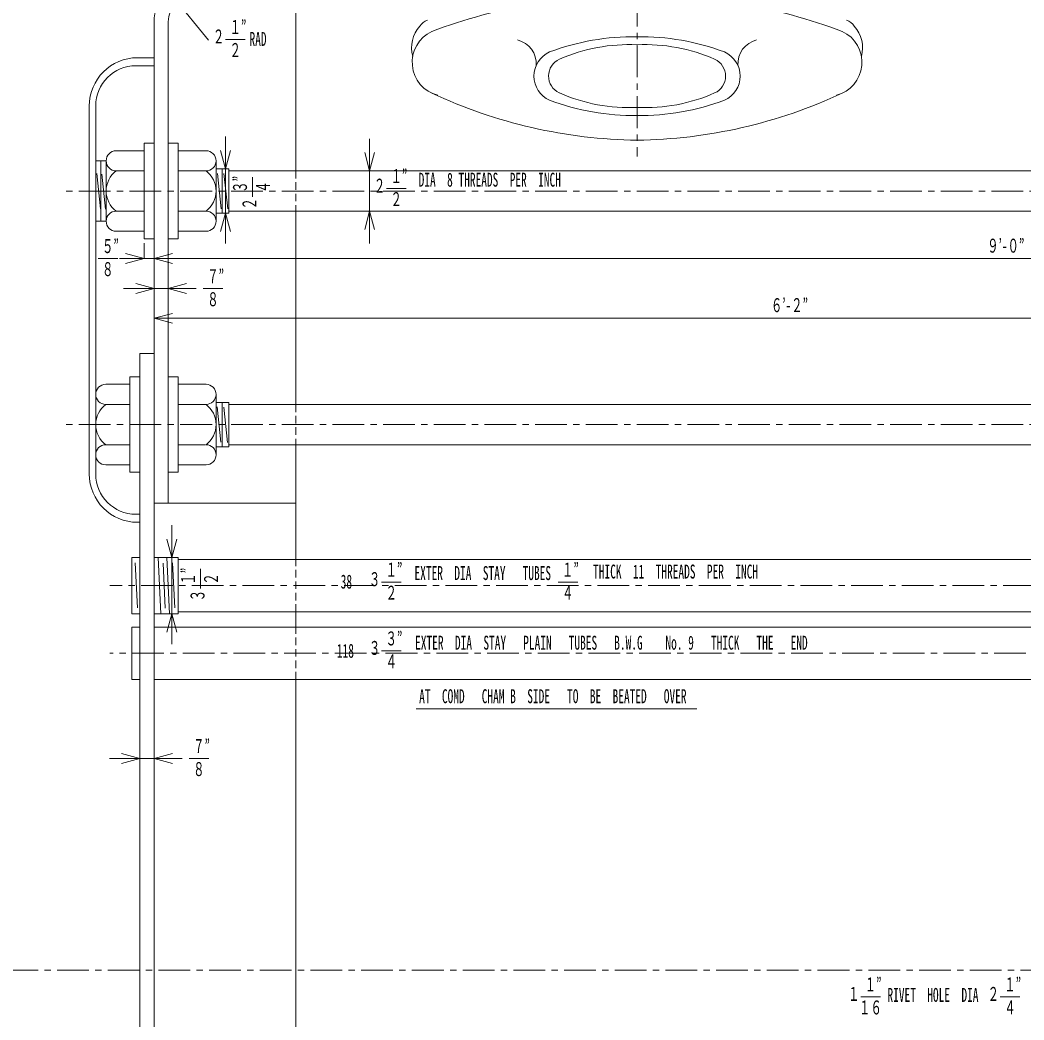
# Model space of a CAD drawing. Units: millimetres, scale not verified. Extents: x -4390 to 4390, y -3105 to 3105.
# Drawn here: x -703 to 881, y -559 to 1017 of the extents above; entities that cross this region are included whole.
import ezdxf
from ezdxf.enums import TextEntityAlignment as Align

# ---------------------------------------------------------------- set-up
doc = ezdxf.new("R2010")
doc.units = ezdxf.units.MM
doc.header["$LTSCALE"] = 10
doc.linetypes.add('CHAIN1', pattern=[8, 5, -1, 1, -1])
doc.linetypes.add('DASHED1', pattern=[1.8, 1.2, -0.6])
for name, color, linetype, lineweight in [('0-0_0', 3, 'Continuous', 18), ('0-1_芯', 4, 'CHAIN1', 18), ('0-2_寸法', 2, 'Continuous', 18)]:
    doc.layers.add(name, color=color, linetype=linetype, lineweight=lineweight)
doc.styles.add('ＭＳ ゴシック', font='')
doc.styles.get('ＭＳ ゴシック').set_extended_font_data('MS Gothic')

msp = doc.modelspace()

# ---------------------------------------------------------------- linework, layer by layer
at = {"layer": '0-0_0'}
for p, q in [((-267.87, 779.55), (-267.87, 1078)), ((-491.79, 1014.5), (-491.79, -658.72)), ((-469.56, 255.67), (-469.56, 1014.5)), ((-491.79, 958.04), (-517.82, 958.04)), ((-491.79, 945.34), (-520.36, 945.34)), ((-594.02, 881.84), (-594.02, 301.64)), ((-583.86, 881.84), (-583.86, 301.64)), ((-507.66, 811.3), (-551.51, 811.3)), ((-507.66, 823.04), (-491.79, 823.04)), ((-453.69, 823.04), (-469.56, 823.04)), ((-453.69, 811.3), (-409.84, 811.3)), ((-567.38, 795.43), (-583.86, 795.43)), ((-575.62, 795.43), (-575.62, 700.18)), ((-393.96, 795.43), (-393.96, 700.18)), ((-507.66, 779.55), (-551.51, 779.55)), ((-453.69, 779.55), (-409.84, 779.55)), ((-393.96, 782.73), (-393.96, 712.88)), ((-373.85, 782.73), (-393.96, 782.73)), ((-384.51, 782.73), (-384.51, 712.88)), ((-373.85, 782.73), (-373.85, 712.88)), ((2213.31, 779.55), (-373.85, 779.55)), ((-582.35, 775.37), (-576.51, 719.8)), ((-574.41, 774.65), (-568.57, 719.08)), ((-391.52, 775.25), (-385.68, 719.68)), ((-381.46, 775.52), (-375.62, 719.94)), ((-507.66, 716.05), (-551.51, 716.05)), ((-453.69, 716.05), (-409.84, 716.05)), ((-373.85, 712.88), (-393.96, 712.88)), ((2213.31, 716.05), (-373.85, 716.05)), ((-267.87, 411.25), (-267.87, 716.05)), ((-507.66, 684.3), (-551.51, 684.3)), ((-453.69, 684.3), (-409.84, 684.3)), ((-514.01, -1954.12), (-514.01, 491.81)), ((-491.79, 491.81), (-514.01, 491.81)), ((-529.89, 454.74), (-514.01, 454.74)), ((-453.69, 454.74), (-469.56, 454.74)), ((-529.89, 443), (-567.99, 443)), ((-453.69, 443), (-409.84, 443)), ((-393.96, 427.13), (-393.96, 331.88)), ((-393.96, 414.43), (-393.96, 344.58)), ((-373.85, 414.43), (-393.96, 414.43)), ((-384.51, 414.43), (-384.51, 344.58)), ((-373.85, 414.43), (-373.85, 344.58)), ((-529.89, 411.25), (-567.99, 411.25)), ((-453.69, 411.25), (-409.84, 411.25)), ((-392.35, 407.52), (-386.51, 351.95)), ((-381.92, 407.04), (-376.08, 351.47)), ((1453.4, 411.25), (-373.85, 411.25)), ((-529.89, 347.75), (-567.99, 347.75)), ((-453.69, 347.75), (-410.69, 347.75)), ((-373.85, 344.58), (-393.96, 344.58)), ((1390.99, 347.75), (-373.85, 347.75)), ((-267.87, 166.78), (-267.87, 347.75)), ((-529.89, 316), (-567.99, 316)), ((-453.69, 316), (-409.84, 316)), ((-267.87, 255.67), (-491.79, 255.67)), ((-514.01, 238.14), (-520.36, 238.14)), ((-514.01, 225.44), (-517.82, 225.44)), ((-526.63, 81.05), (-526.63, 169.95)), ((-514.01, 169.95), (-526.63, 169.95)), ((-521.54, 161.71), (-518.15, 90.59)), ((-453.89, 169.95), (-491.79, 169.95)), ((-485.25, 169.95), (-481.01, 81.05)), ((-477.67, 161.17), (-474.28, 90.05)), ((-471.48, 169.95), (-467.24, 81.05)), ((-462.59, 161.49), (-459.2, 90.37)), ((-453.89, 169.95), (-453.89, 81.05)), ((1390.99, 166.78), (-453.89, 166.78)), ((-514.01, 81.05), (-526.63, 81.05)), ((-453.89, 81.05), (-491.79, 81.05)), ((1390.99, 84.23), (-453.89, 84.23)), ((-267.87, 60.1), (-267.87, 84.23)), ((-526.63, -22.45), (-526.63, 60.1)), ((-514.01, 60.1), (-526.63, 60.1)), ((1390.99, 60.1), (-491.79, 60.1)), ((-514.01, -22.45), (-526.63, -22.45)), ((1390.99, -22.45), (-491.79, -22.45)), ((-267.87, -709.52), (-267.87, -22.45))]:
    msp.add_line(p, q, dxfattribs=at)
at = {"layer": '0-0_0', "color": 1, "linetype": 'DASHED1'}
for p, q in [((-267.87, 779.55), (-267.87, 716.05)), ((-267.87, 411.25), (-267.87, 347.75)), ((-267.87, 84.23), (-267.87, 166.78)), ((-267.87, -22.45), (-267.87, 60.1))]:
    msp.add_line(p, q, dxfattribs=at)
at = {"layer": '0-0_0'}
for points in [[(-507.66, 823.04), (-507.66, 672.57), (-491.79, 672.57)], [(-453.69, 823.04), (-453.69, 672.57), (-469.56, 672.57)], [(-567.38, 795.43), (-567.38, 700.18), (-583.86, 700.18)], [(-529.89, 454.74), (-529.89, 304.27), (-514.01, 304.27)], [(-453.69, 454.74), (-453.69, 304.27), (-469.56, 304.27)]]:
    msp.add_lwpolyline(points, dxfattribs=at)
for centre, radius, start, end in [((-428.29, 1014.5), 63.5, 90, 180), ((-428.29, 1014.5), 41.27, 90, 180), ((276.6, 111.46), 947.48, 90.37864, 110.39859), ((263.83, 111.46), 947.48, 69.60141, 89.62136), ((-51.43, 993.57), 25.4, 110.39859, 146.26924), ((591.86, 993.57), 25.4, 33.73076, 69.60141), ((-35.21, 973.82), 50.41, 137.80493, 195.68734), ((-30.79, 950.86), 53.77, 115.156, 255.51723), ((571.22, 950.86), 53.77, 284.48277, 64.844), ((575.64, 973.82), 50.41, 344.31266, 42.19507), ((72.26, 948.3), 38.93, 356.43294, 76.11361), ((266.11, 606.78), 384.46, 89.3886, 110.36781), ((274.32, 606.78), 384.46, 69.63219, 90.6114), ((468.17, 948.3), 38.93, 103.88639, 183.56706), ((149.4, 929.02), 41.84, 114.12675, 245.87325), ((258.26, 703.67), 275.11, 87.53771, 113.67872), ((282.17, 703.67), 275.11, 66.32128, 92.46229), ((391.02, 929.02), 41.84, 294.12675, 65.87325), ((-517.82, 881.84), 76.2, 90, 180), ((159.69, 929.02), 29.14, 114.12675, 244.96748), ((380.74, 929.02), 29.14, 294.12675, 65.87325), ((-520.36, 881.84), 63.5, 90, 180), ((281.46, 1620.07), 792.24, 244.97745, 269.18694), ((266.11, 1251.26), 384.46, 249.63219, 270.6114), ((258.26, 1154.37), 275.11, 246.32128, 272.46229), ((258.97, 1620.07), 792.24, 270.81306, 295.02255), ((274.32, 1251.26), 384.46, 269.3886, 290.36781), ((282.17, 1154.37), 275.11, 267.53771, 293.67872), ((-551.51, 795.43), 15.88, 90, 270), ((-409.84, 795.43), 15.88, 270, 90), ((-527.69, 747.8), 39.69, 126.8699, 233.1301), ((-433.65, 747.8), 39.69, 306.8699, 53.1301), ((-551.51, 700.18), 15.88, 90, 270), ((-409.84, 700.18), 15.88, 270, 90), ((-567.99, 427.13), 15.88, 90, 270), ((-409.84, 427.13), 15.88, 270, 90), ((-544.17, 379.5), 39.69, 126.8699, 233.1301), ((-433.65, 379.5), 39.69, 306.8699, 53.1301), ((-567.99, 331.88), 15.88, 90, 270), ((-409.84, 331.88), 15.88, 270, 90), ((-517.82, 301.64), 76.2, 180, 270), ((-520.36, 301.64), 63.5, 180, 270)]:
    msp.add_arc(centre, radius, start, end, dxfattribs=at)
at = {"layer": '0-1_芯'}
for p, q in [((270.21, 1217.19), (270.21, 802.34)), ((2399.62, 747.8), (-632.61, 747.8)), ((2399.62, 379.5), (-632.61, 379.5)), ((1457.93, 125.5), (-561.48, 125.5)), ((1443.57, 18.82), (-561.48, 18.82)), ((4205.14, -480.92), (-4121.37, -480.92))]:
    msp.add_line(p, q, dxfattribs=at)
at = {"layer": '0-2_寸法'}
for p, q in [((-469.03, 1063.21), (-405.89, 985.89)), ((-379.05, 986.98), (-348.02, 986.98)), ((-379.2, 665.25), (-379.2, 833.53)), ((-151.68, 665.25), (-151.68, 830.35)), ((-379.2, 782.73), (-386.97, 811.71)), ((-379.2, 782.73), (-371.44, 811.71)), ((-151.68, 779.55), (-159.45, 808.53)), ((-151.68, 779.55), (-143.92, 808.53)), ((-336.7, 738.66), (-336.7, 769.7)), ((-125.08, 751.78), (-94.05, 751.78)), ((-379.2, 712.88), (-386.97, 683.9)), ((-379.2, 712.88), (-371.44, 683.9)), ((-151.68, 716.05), (-159.45, 687.08)), ((-151.68, 716.05), (-143.92, 687.08)), ((-580.23, 641.43), (-549.19, 641.43)), ((-546.18, 641.5), (2308.15, 641.5)), ((-507.66, 641.5), (-536.64, 649.26)), ((-491.79, 641.5), (-462.81, 649.26)), ((-491.79, 641.5), (-462.81, 633.73)), ((-425.18, 593.96), (-539.94, 593.96)), ((-491.79, 593.96), (-520.76, 601.72)), ((-491.79, 593.96), (-520.76, 586.19)), ((-469.56, 593.96), (-440.58, 601.72)), ((-469.56, 593.96), (-440.58, 586.19)), ((-414.29, 593.96), (-383.25, 593.96)), ((-491.79, 547.1), (-462.81, 554.86)), ((-491.79, 547.1), (2251.41, 547.1)), ((-491.79, 547.1), (-462.81, 539.33)), ((-463.79, 220.75), (-463.79, 33.43)), ((-463.79, 169.95), (-471.56, 198.93)), ((-463.79, 169.95), (-456.03, 198.93)), ((-418.7, 120.73), (-418.7, 151.76)), ((-132.94, 131.2), (-101.9, 131.2)), ((145.49, 131.2), (176.52, 131.2)), ((-463.79, 81.05), (-471.56, 52.08)), ((-463.79, 81.05), (-456.03, 52.08)), ((-132.94, 22.72), (-101.9, 22.72)), ((-78.17, -68.88), (364.44, -68.88)), ((-514.01, -146.98), (-542.99, -139.22)), ((-491.79, -146.98), (-462.81, -139.22)), ((-447.4, -146.98), (-562.16, -146.98)), ((-514.01, -146.98), (-542.99, -154.75)), ((-491.79, -146.98), (-462.81, -154.75)), ((-436.51, -146.98), (-405.48, -146.98)), ((623.05, -522.89), (654.08, -522.89)), ((843.24, -522.89), (874.28, -522.89))]:
    msp.add_line(p, q, dxfattribs=at)
msp.add_lwpolyline([(-507.66, 665.59), (-507.66, 641.5), (-536.64, 633.73)], dxfattribs=at)

# ---------------------------------------------------------------- texts
at = {"layer": '0-2_寸法', "style": 'ＭＳ ゴシック', "width": 0.6}
for s, p in [('１”', (-372.75, 988.88)), ('２', (-398.96, 973.87)), ('RAD', (-341.25, 970.03)), ('２', (-372.67, 952.58)), ('１”', (-118.78, 753.68)), ('DIA  8 THREADS  PER  INCH', (-74.35, 748.09)), ('２', (-144.99, 738.67)), ('２', (-118.7, 717.39)), ('５”', (-573.93, 643.33)), ('９’-０”', (822.71, 644.04)), ('８', (-573.84, 607.03)), ('７”', (-407.99, 595.86)), ('８', (-407.9, 559.57)), ('６’-２”', (481.43, 550.22)), ('１”', (-126.64, 133.1)), ('１”', (151.79, 133.1)), ('THICK  11  THREADS  PER  INCH', (200.87, 130.1)), ('38', (-197.35, 114.3)), ('３', (-152.84, 118.09)), ('EXTER  DIA  STAY   TUBES ', (-80.89, 127.74)), ('２', (-126.55, 96.81)), ('４', (151.87, 96.81)), ('３”', (-126.64, 24.63)), ('118', (-203.38, 5.2)), ('３', (-152.84, 9.62)), ('EXTER  DIA  STAY   PLAIN   TUBES   B.W.G    No. 9   THICK   THE   END', (-79.93, 17.93)), ('４', (-126.55, -11.67)), ('AT  COMD   CHAM B  SIDE   TO  BE  BEATED   OVER', (-73.56, -66.49)), ('７”', (-430.21, -145.08)), ('８', (-430.13, -181.38)), ('１”', (629.35, -520.99)), ('１”', (849.54, -520.99)), ('１', (603.14, -536)), ('RIVET  HOLE  DIA  ', (665.26, -537.55)), ('２', (823.34, -536)), ('１６', (620.43, -557.28)), ('４', (849.63, -557.28))]:
    msp.add_text(s, height=21.99, dxfattribs=at).set_placement(p, align=Align.BOTTOM_LEFT)
for s, p in [('３”', (-338.61, 744.96)), ('４', (-302.31, 745.05)), ('２', (-323.59, 718.76)), ('１”', (-420.6, 127.03)), ('２', (-384.3, 127.11)), ('３', (-405.59, 100.82))]:
    msp.add_text(s, height=21.99, rotation=90, dxfattribs=at).set_placement(p, align=Align.BOTTOM_LEFT)

doc.saveas('drawing.dxf')
